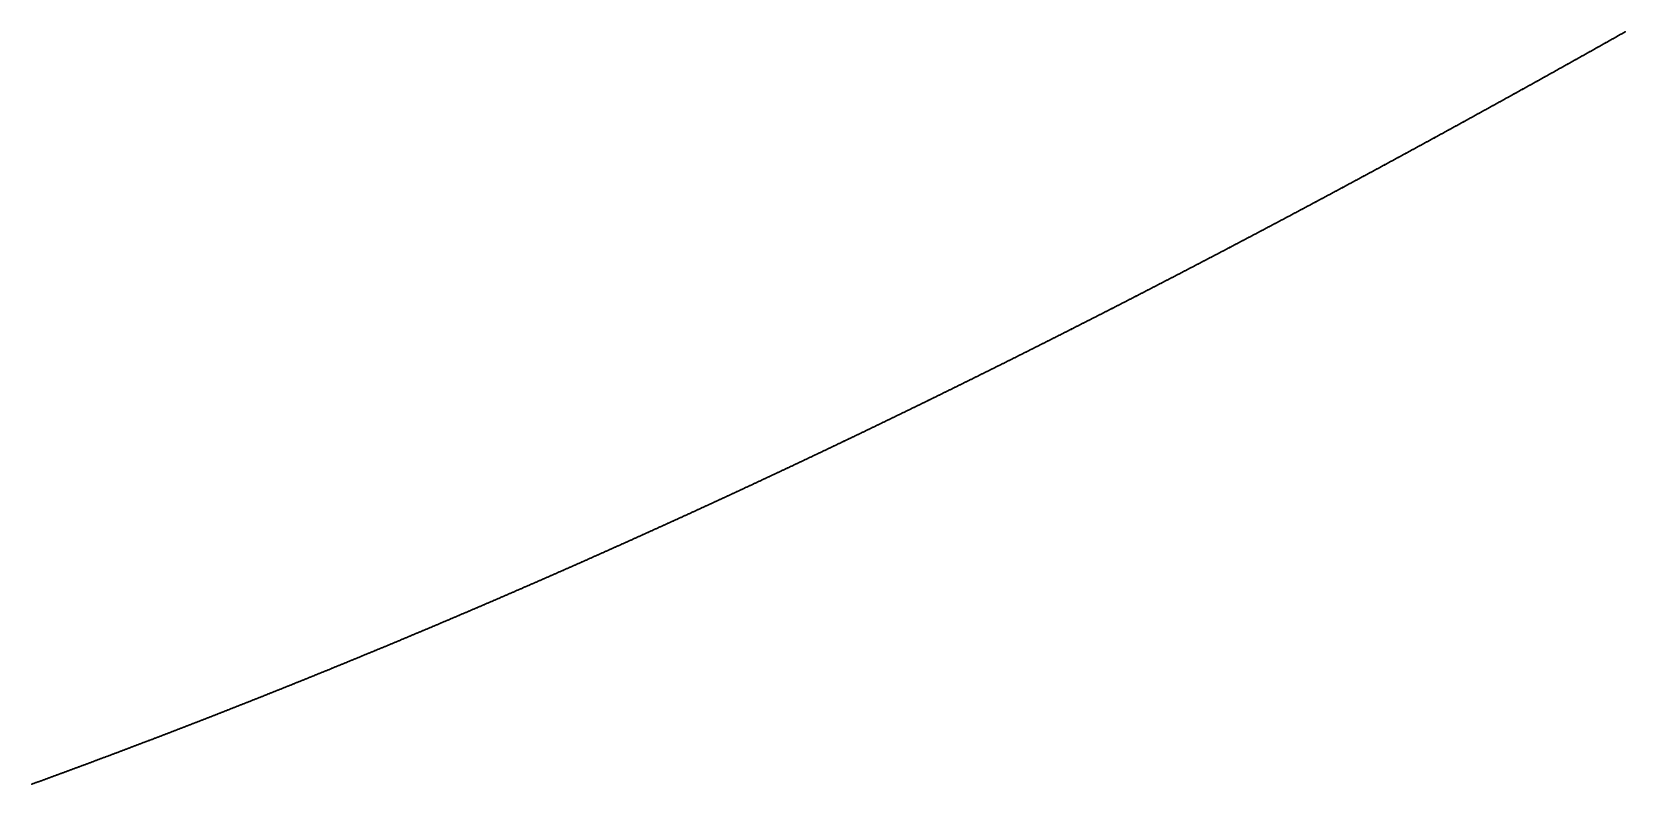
# Model space of a CAD drawing. Header units: metres. Extents: x 0 to 360, y 0 to 49.
# Drawn here: x 45 to 67.49, y 6.82 to 17.44 of the extents above; entities that cross this region are included whole.
import ezdxf

# ---------------------------------------------------------------- set-up
doc = ezdxf.new("R2010")
doc.units = ezdxf.units.M

msp = doc.modelspace()

# ---------------------------------------------------------------- linework, layer by layer
for p in [(67.283, 17.319), (67.291, 17.323), (67.299, 17.327), (67.307, 17.332), (67.314, 17.336), (67.322, 17.34), (67.33, 17.345), (67.338, 17.349), (67.345, 17.353), (67.353, 17.358), (67.361, 17.362), (67.369, 17.367), (67.376, 17.371), (67.384, 17.375), (67.392, 17.38), (67.4, 17.384), (67.407, 17.388), (67.415, 17.393), (67.423, 17.397), (67.431, 17.402), (67.438, 17.406), (67.446, 17.41), (67.454, 17.415), (67.462, 17.419), (67.469, 17.423), (67.477, 17.428), (67.485, 17.432), (67.493, 17.436), (66.887, 17.096), (66.894, 17.1), (66.902, 17.105), (66.91, 17.109), (66.918, 17.113), (66.926, 17.118), (66.933, 17.122), (66.941, 17.126), (66.949, 17.131), (66.957, 17.135), (66.965, 17.14), (66.972, 17.144), (66.98, 17.148), (66.988, 17.153), (66.996, 17.157), (67.003, 17.161), (67.011, 17.166), (67.019, 17.17), (67.027, 17.174), (67.035, 17.179), (67.042, 17.183), (67.05, 17.188), (67.058, 17.192), (67.066, 17.196), (67.074, 17.201), (67.081, 17.205), (67.089, 17.209), (67.097, 17.214), (67.105, 17.218), (67.112, 17.223), (67.12, 17.227), (67.128, 17.231), (67.136, 17.236), (67.143, 17.24), (67.151, 17.244), (67.159, 17.249), (67.167, 17.253), (67.175, 17.257), (67.182, 17.262), (67.19, 17.266), (67.198, 17.271), (67.206, 17.275), (67.213, 17.279), (67.221, 17.284), (67.229, 17.288), (67.237, 17.292), (67.244, 17.297), (67.252, 17.301), (67.26, 17.305), (67.268, 17.31), (67.276, 17.314), (66.481, 16.869), (66.489, 16.874), (66.496, 16.878), (66.504, 16.882), (66.512, 16.887), (66.52, 16.891), (66.528, 16.895), (66.536, 16.9), (66.543, 16.904), (66.551, 16.908), (66.559, 16.913), (66.567, 16.917), (66.575, 16.922), (66.582, 16.926), (66.59, 16.93), (66.598, 16.935), (66.606, 16.939), (66.614, 16.943), (66.621, 16.948), (66.629, 16.952), (66.637, 16.956), (66.645, 16.961), (66.653, 16.965), (66.661, 16.969), (66.668, 16.974), (66.676, 16.978), (66.684, 16.983), (66.692, 16.987), (66.7, 16.991), (66.707, 16.996), (66.715, 17), (66.723, 17.004), (66.731, 17.009), (66.739, 17.013), (66.746, 17.017), (66.754, 17.022), (66.762, 17.026), (66.77, 17.031), (66.778, 17.035), (66.785, 17.039), (66.793, 17.044), (66.801, 17.048), (66.809, 17.052), (66.817, 17.057), (66.824, 17.061), (66.832, 17.065), (66.84, 17.07), (66.848, 17.074), (66.856, 17.079), (66.863, 17.083), (66.871, 17.087), (66.879, 17.092), (66.081, 16.647), (66.089, 16.651), (66.097, 16.656), (66.105, 16.66), (66.113, 16.664), (66.121, 16.669), (66.128, 16.673), (66.136, 16.677), (66.144, 16.682), (66.152, 16.686), (66.16, 16.691), (66.168, 16.695), (66.175, 16.699), (66.183, 16.704), (66.191, 16.708), (66.199, 16.712), (66.207, 16.717), (66.215, 16.721), (66.222, 16.725), (66.23, 16.73), (66.238, 16.734), (66.246, 16.738), (66.254, 16.743), (66.262, 16.747), (66.269, 16.752), (66.277, 16.756), (66.285, 16.76), (66.293, 16.765), (66.301, 16.769), (66.309, 16.773), (66.316, 16.778), (66.324, 16.782), (66.332, 16.786), (66.34, 16.791), (66.348, 16.795), (66.356, 16.799), (66.363, 16.804), (66.371, 16.808), (66.379, 16.813), (66.387, 16.817), (66.395, 16.821), (66.403, 16.826), (66.41, 16.83), (66.418, 16.834), (66.426, 16.839), (66.434, 16.843), (66.442, 16.847), (66.45, 16.852), (66.457, 16.856), (66.465, 16.86), (66.473, 16.865), (65.672, 16.421), (65.68, 16.425), (65.688, 16.429), (65.696, 16.434), (65.704, 16.438), (65.712, 16.442), (65.72, 16.447), (65.728, 16.451), (65.735, 16.455), (65.743, 16.46), (65.751, 16.464), (65.759, 16.469), (65.767, 16.473), (65.775, 16.477), (65.783, 16.482), (65.791, 16.486), (65.798, 16.49), (65.806, 16.495), (65.814, 16.499), (65.822, 16.503), (65.83, 16.508), (65.838, 16.512), (65.846, 16.516), (65.853, 16.521), (65.861, 16.525), (65.869, 16.529), (65.877, 16.534), (65.885, 16.538), (65.893, 16.543), (65.901, 16.547), (65.909, 16.551), (65.916, 16.556), (65.924, 16.56), (65.932, 16.564), (65.94, 16.569), (65.948, 16.573), (65.956, 16.577), (65.964, 16.582), (65.971, 16.586), (65.979, 16.59), (65.987, 16.595), (65.995, 16.599), (66.003, 16.603), (66.011, 16.608), (66.018, 16.612), (66.026, 16.617), (66.034, 16.621), (66.042, 16.625), (66.05, 16.63), (66.058, 16.634), (66.066, 16.638), (66.073, 16.643), (65.262, 16.195), (65.27, 16.199), (65.278, 16.203), (65.286, 16.208), (65.294, 16.212), (65.302, 16.216), (65.31, 16.221), (65.317, 16.225), (65.325, 16.229), (65.333, 16.234), (65.341, 16.238), (65.349, 16.242), (65.357, 16.247), (65.365, 16.251), (65.373, 16.255), (65.381, 16.26), (65.389, 16.264), (65.396, 16.268), (65.404, 16.273), (65.412, 16.277), (65.42, 16.282), (65.428, 16.286), (65.436, 16.29), (65.444, 16.295), (65.452, 16.299), (65.46, 16.303), (65.467, 16.308), (65.475, 16.312), (65.483, 16.316), (65.491, 16.321), (65.499, 16.325), (65.507, 16.329), (65.515, 16.334), (65.523, 16.338), (65.531, 16.342), (65.538, 16.347), (65.546, 16.351), (65.554, 16.355), (65.562, 16.36), (65.57, 16.364), (65.578, 16.368), (65.586, 16.373), (65.594, 16.377), (65.602, 16.382), (65.609, 16.386), (65.617, 16.39), (65.625, 16.395), (65.633, 16.399), (65.641, 16.403), (65.649, 16.408), (65.657, 16.412), (65.665, 16.416), (64.85, 15.969), (64.858, 15.973), (64.866, 15.978), (64.874, 15.982), (64.882, 15.986), (64.89, 15.991), (64.898, 15.995), (64.906, 15.999), (64.914, 16.004), (64.922, 16.008), (64.93, 16.012), (64.937, 16.017), (64.945, 16.021), (64.953, 16.025), (64.961, 16.03), (64.969, 16.034), (64.977, 16.038), (64.985, 16.043), (64.993, 16.047), (65.001, 16.051), (65.009, 16.056), (65.017, 16.06), (65.025, 16.064), (65.033, 16.069), (65.04, 16.073), (65.048, 16.077), (65.056, 16.082), (65.064, 16.086), (65.072, 16.09), (65.08, 16.095), (65.088, 16.099), (65.096, 16.103), (65.104, 16.108), (65.112, 16.112), (65.12, 16.116), (65.128, 16.121), (65.135, 16.125), (65.143, 16.129), (65.151, 16.134), (65.159, 16.138), (65.167, 16.142), (65.175, 16.147), (65.183, 16.151), (65.191, 16.156), (65.199, 16.16), (65.207, 16.164), (65.215, 16.169), (65.223, 16.173), (65.23, 16.177), (65.238, 16.182), (65.246, 16.186), (65.254, 16.19), (64.437, 15.743), (64.445, 15.748), (64.453, 15.752), (64.461, 15.756), (64.469, 15.761), (64.477, 15.765), (64.484, 15.769), (64.492, 15.774), (64.5, 15.778), (64.508, 15.782), (64.516, 15.787), (64.524, 15.791), (64.532, 15.795), (64.54, 15.8), (64.548, 15.804), (64.556, 15.808), (64.564, 15.813), (64.572, 15.817), (64.58, 15.821), (64.588, 15.826), (64.596, 15.83), (64.604, 15.834), (64.612, 15.839), (64.62, 15.843), (64.628, 15.847), (64.636, 15.852), (64.644, 15.856), (64.652, 15.86), (64.66, 15.865), (64.667, 15.869), (64.675, 15.873), (64.683, 15.878), (64.691, 15.882), (64.699, 15.886), (64.707, 15.891), (64.715, 15.895), (64.723, 15.899), (64.731, 15.904), (64.739, 15.908), (64.747, 15.912), (64.755, 15.917), (64.763, 15.921), (64.771, 15.925), (64.779, 15.93), (64.787, 15.934), (64.795, 15.938), (64.803, 15.943), (64.81, 15.947), (64.818, 15.951), (64.826, 15.956), (64.834, 15.96), (64.842, 15.965), (64.022, 15.518), (64.03, 15.523), (64.038, 15.527), (64.046, 15.531), (64.054, 15.536), (64.062, 15.54), (64.07, 15.544), (64.078, 15.549), (64.086, 15.553), (64.094, 15.557), (64.102, 15.562), (64.11, 15.566), (64.118, 15.57), (64.126, 15.575), (64.134, 15.579), (64.142, 15.583), (64.15, 15.588), (64.158, 15.592), (64.165, 15.596), (64.173, 15.6), (64.181, 15.605), (64.189, 15.609), (64.197, 15.613), (64.205, 15.618), (64.213, 15.622), (64.221, 15.626), (64.229, 15.631), (64.237, 15.635), (64.245, 15.639), (64.253, 15.644), (64.261, 15.648), (64.269, 15.652), (64.277, 15.657), (64.285, 15.661), (64.293, 15.665), (64.301, 15.67), (64.309, 15.674), (64.317, 15.678), (64.325, 15.683), (64.333, 15.687), (64.341, 15.691), (64.349, 15.696), (64.357, 15.7), (64.365, 15.704), (64.373, 15.709), (64.381, 15.713), (64.389, 15.717), (64.397, 15.722), (64.405, 15.726), (64.413, 15.73), (64.421, 15.735), (64.429, 15.739), (63.605, 15.294), (63.613, 15.298), (63.621, 15.302), (63.629, 15.306), (63.637, 15.311), (63.645, 15.315), (63.653, 15.319), (63.661, 15.324), (63.669, 15.328), (63.677, 15.332), (63.685, 15.337), (63.693, 15.341), (63.701, 15.345), (63.709, 15.35), (63.717, 15.354), (63.725, 15.358), (63.733, 15.363), (63.741, 15.367), (63.749, 15.371), (63.757, 15.376), (63.765, 15.38), (63.773, 15.384), (63.781, 15.389), (63.789, 15.393), (63.797, 15.397), (63.805, 15.402), (63.814, 15.406), (63.822, 15.41), (63.83, 15.414), (63.838, 15.419), (63.846, 15.423), (63.854, 15.427), (63.862, 15.432), (63.87, 15.436), (63.878, 15.44), (63.886, 15.445), (63.894, 15.449), (63.902, 15.453), (63.91, 15.458), (63.918, 15.462), (63.926, 15.466), (63.934, 15.471), (63.942, 15.475), (63.95, 15.479), (63.958, 15.484), (63.966, 15.488), (63.974, 15.492), (63.982, 15.497), (63.99, 15.501), (63.998, 15.505), (64.006, 15.51), (64.014, 15.514), (63.187, 15.069), (63.195, 15.073), (63.203, 15.078), (63.211, 15.082), (63.219, 15.086), (63.227, 15.091), (63.235, 15.095), (63.243, 15.099), (63.251, 15.104), (63.259, 15.108), (63.267, 15.112), (63.275, 15.117), (63.283, 15.121), (63.291, 15.125), (63.299, 15.13), (63.308, 15.134), (63.316, 15.138), (63.324, 15.142), (63.332, 15.147), (63.34, 15.151), (63.348, 15.155), (63.356, 15.16), (63.364, 15.164), (63.372, 15.168), (63.38, 15.173), (63.388, 15.177), (63.396, 15.181), (63.404, 15.186), (63.412, 15.19), (63.42, 15.194), (63.428, 15.199), (63.436, 15.203), (63.444, 15.207), (63.452, 15.212), (63.46, 15.216), (63.468, 15.22), (63.476, 15.224), (63.484, 15.229), (63.493, 15.233), (63.501, 15.237), (63.509, 15.242), (63.517, 15.246), (63.525, 15.25), (63.533, 15.255), (63.541, 15.259), (63.549, 15.263), (63.557, 15.268), (63.565, 15.272), (63.573, 15.276), (63.581, 15.281), (63.589, 15.285), (63.597, 15.289), (62.767, 14.845), (62.775, 14.85), (62.783, 14.854), (62.791, 14.858), (62.799, 14.862), (62.807, 14.867), (62.815, 14.871), (62.823, 14.875), (62.831, 14.88), (62.84, 14.884), (62.848, 14.888), (62.856, 14.893), (62.864, 14.897), (62.872, 14.901), (62.88, 14.906), (62.888, 14.91), (62.896, 14.914), (62.904, 14.918), (62.912, 14.923), (62.92, 14.927), (62.928, 14.931), (62.937, 14.936), (62.945, 14.94), (62.953, 14.944), (62.961, 14.949), (62.969, 14.953), (62.977, 14.957), (62.985, 14.961), (62.993, 14.966), (63.001, 14.97), (63.009, 14.974), (63.017, 14.979), (63.025, 14.983), (63.033, 14.987), (63.042, 14.992), (63.05, 14.996), (63.058, 15), (63.066, 15.005), (63.074, 15.009), (63.082, 15.013), (63.09, 15.017), (63.098, 15.022), (63.106, 15.026), (63.114, 15.03), (63.122, 15.035), (63.13, 15.039), (63.138, 15.043), (63.146, 15.048), (63.154, 15.052), (63.162, 15.056), (63.171, 15.061), (63.179, 15.065), (62.345, 14.622), (62.353, 14.626), (62.361, 14.63), (62.37, 14.635), (62.378, 14.639), (62.386, 14.643), (62.394, 14.648), (62.402, 14.652), (62.41, 14.656), (62.418, 14.66), (62.426, 14.665), (62.434, 14.669), (62.443, 14.673), (62.451, 14.678), (62.459, 14.682), (62.467, 14.686), (62.475, 14.691), (62.483, 14.695), (62.491, 14.699), (62.499, 14.703), (62.507, 14.708), (62.516, 14.712), (62.524, 14.716), (62.532, 14.721), (62.54, 14.725), (62.548, 14.729), (62.556, 14.733), (62.564, 14.738), (62.572, 14.742), (62.58, 14.746), (62.589, 14.751), (62.597, 14.755), (62.605, 14.759), (62.613, 14.764), (62.621, 14.768), (62.629, 14.772), (62.637, 14.776), (62.645, 14.781), (62.653, 14.785), (62.662, 14.789), (62.67, 14.794), (62.678, 14.798), (62.686, 14.802), (62.694, 14.807), (62.702, 14.811), (62.71, 14.815), (62.718, 14.819), (62.726, 14.824), (62.734, 14.828), (62.742, 14.832), (62.751, 14.837), (62.759, 14.841), (61.914, 14.395), (61.922, 14.399), (61.93, 14.403), (61.938, 14.407), (61.946, 14.412), (61.954, 14.416), (61.963, 14.42), (61.971, 14.425), (61.979, 14.429), (61.987, 14.433), (61.995, 14.437), (62.003, 14.442), (62.012, 14.446), (62.02, 14.45), (62.028, 14.455), (62.036, 14.459), (62.044, 14.463), (62.052, 14.467), (62.06, 14.472), (62.069, 14.476), (62.077, 14.48), (62.085, 14.485), (62.093, 14.489), (62.101, 14.493), (62.109, 14.497), (62.117, 14.502), (62.126, 14.506), (62.134, 14.51), (62.142, 14.515), (62.15, 14.519), (62.158, 14.523), (62.166, 14.527), (62.174, 14.532), (62.183, 14.536), (62.191, 14.54), (62.199, 14.545), (62.207, 14.549), (62.215, 14.553), (62.223, 14.557), (62.231, 14.562), (62.239, 14.566), (62.248, 14.57), (62.256, 14.575), (62.264, 14.579), (62.272, 14.583), (62.28, 14.587), (62.288, 14.592), (62.296, 14.596), (62.305, 14.6), (62.313, 14.605), (62.321, 14.609), (62.329, 14.613), (62.337, 14.618), (61.489, 14.172), (61.497, 14.176), (61.505, 14.181), (61.513, 14.185), (61.521, 14.189), (61.53, 14.193), (61.538, 14.198), (61.546, 14.202), (61.554, 14.206), (61.562, 14.211), (61.571, 14.215), (61.579, 14.219), (61.587, 14.223), (61.595, 14.228), (61.603, 14.232), (61.611, 14.236), (61.62, 14.24), (61.628, 14.245), (61.636, 14.249), (61.644, 14.253), (61.652, 14.258), (61.661, 14.262), (61.669, 14.266), (61.677, 14.27), (61.685, 14.275), (61.693, 14.279), (61.701, 14.283), (61.71, 14.288), (61.718, 14.292), (61.726, 14.296), (61.734, 14.3), (61.742, 14.305), (61.75, 14.309), (61.759, 14.313), (61.767, 14.317), (61.775, 14.322), (61.783, 14.326), (61.791, 14.33), (61.799, 14.335), (61.808, 14.339), (61.816, 14.343), (61.824, 14.347), (61.832, 14.352), (61.84, 14.356), (61.848, 14.36), (61.857, 14.365), (61.865, 14.369), (61.873, 14.373), (61.881, 14.377), (61.889, 14.382), (61.897, 14.386), (61.906, 14.39), (61.054, 13.946), (61.062, 13.95), (61.07, 13.954), (61.078, 13.959), (61.087, 13.963), (61.095, 13.967), (61.103, 13.971), (61.111, 13.976), (61.119, 13.98), (61.128, 13.984), (61.136, 13.989), (61.144, 13.993), (61.152, 13.997), (61.161, 14.001), (61.169, 14.006), (61.177, 14.01), (61.185, 14.014), (61.193, 14.018), (61.202, 14.023), (61.21, 14.027), (61.218, 14.031), (61.226, 14.035), (61.234, 14.04), (61.243, 14.044), (61.251, 14.048), (61.259, 14.053), (61.267, 14.057), (61.275, 14.061), (61.284, 14.065), (61.292, 14.07), (61.3, 14.074), (61.308, 14.078), (61.317, 14.082), (61.325, 14.087), (61.333, 14.091), (61.341, 14.095), (61.349, 14.099), (61.358, 14.104), (61.366, 14.108), (61.374, 14.112), (61.382, 14.117), (61.39, 14.121), (61.399, 14.125), (61.407, 14.129), (61.415, 14.134), (61.423, 14.138), (61.431, 14.142), (61.439, 14.146), (61.448, 14.151), (61.456, 14.155), (61.464, 14.159), (61.472, 14.164), (61.48, 14.168), (60.617, 13.72), (60.625, 13.725), (60.633, 13.729), (60.642, 13.733), (60.65, 13.737), (60.658, 13.742), (60.666, 13.746), (60.675, 13.75), (60.683, 13.754), (60.691, 13.759), (60.699, 13.763), (60.708, 13.767), (60.716, 13.771), (60.724, 13.776), (60.732, 13.78), (60.741, 13.784), (60.749, 13.788), (60.757, 13.793), (60.765, 13.797), (60.774, 13.801), (60.782, 13.805), (60.79, 13.81), (60.798, 13.814), (60.807, 13.818), (60.815, 13.822), (60.823, 13.827), (60.831, 13.831), (60.84, 13.835), (60.848, 13.839), (60.856, 13.844), (60.864, 13.848), (60.873, 13.852), (60.881, 13.856), (60.889, 13.861), (60.897, 13.865), (60.906, 13.869), (60.914, 13.873), (60.922, 13.878), (60.93, 13.882), (60.938, 13.886), (60.947, 13.891), (60.955, 13.895), (60.963, 13.899), (60.971, 13.903), (60.98, 13.908), (60.988, 13.912), (60.996, 13.916), (61.004, 13.92), (61.013, 13.925), (61.021, 13.929), (61.029, 13.933), (61.037, 13.937), (61.045, 13.942), (60.178, 13.495), (60.187, 13.5), (60.195, 13.504), (60.203, 13.508), (60.211, 13.512), (60.22, 13.517), (60.228, 13.521), (60.236, 13.525), (60.245, 13.529), (60.253, 13.534), (60.261, 13.538), (60.269, 13.542), (60.278, 13.546), (60.286, 13.551), (60.294, 13.555), (60.303, 13.559), (60.311, 13.563), (60.319, 13.567), (60.327, 13.572), (60.336, 13.576), (60.344, 13.58), (60.352, 13.584), (60.361, 13.589), (60.369, 13.593), (60.377, 13.597), (60.385, 13.601), (60.394, 13.606), (60.402, 13.61), (60.41, 13.614), (60.418, 13.618), (60.427, 13.623), (60.435, 13.627), (60.443, 13.631), (60.452, 13.635), (60.46, 13.64), (60.468, 13.644), (60.476, 13.648), (60.485, 13.652), (60.493, 13.657), (60.501, 13.661), (60.509, 13.665), (60.518, 13.669), (60.526, 13.674), (60.534, 13.678), (60.543, 13.682), (60.551, 13.686), (60.559, 13.691), (60.567, 13.695), (60.576, 13.699), (60.584, 13.703), (60.592, 13.708), (60.6, 13.712), (60.609, 13.716), (59.738, 13.271), (59.746, 13.275), (59.754, 13.28), (59.763, 13.284), (59.771, 13.288), (59.779, 13.292), (59.788, 13.296), (59.796, 13.301), (59.804, 13.305), (59.813, 13.309), (59.821, 13.313), (59.829, 13.318), (59.838, 13.322), (59.846, 13.326), (59.854, 13.33), (59.863, 13.335), (59.871, 13.339), (59.879, 13.343), (59.888, 13.347), (59.896, 13.351), (59.904, 13.356), (59.912, 13.36), (59.921, 13.364), (59.929, 13.368), (59.937, 13.373), (59.946, 13.377), (59.954, 13.381), (59.962, 13.385), (59.971, 13.39), (59.979, 13.394), (59.987, 13.398), (59.996, 13.402), (60.004, 13.406), (60.012, 13.411), (60.021, 13.415), (60.029, 13.419), (60.037, 13.423), (60.045, 13.428), (60.054, 13.432), (60.062, 13.436), (60.07, 13.44), (60.079, 13.445), (60.087, 13.449), (60.095, 13.453), (60.104, 13.457), (60.112, 13.461), (60.12, 13.466), (60.128, 13.47), (60.137, 13.474), (60.145, 13.478), (60.153, 13.483), (60.162, 13.487), (60.17, 13.491), (59.295, 13.048), (59.304, 13.052), (59.312, 13.056), (59.32, 13.06), (59.329, 13.064), (59.337, 13.069), (59.346, 13.073), (59.354, 13.077), (59.362, 13.081), (59.371, 13.085), (59.379, 13.09), (59.387, 13.094), (59.396, 13.098), (59.404, 13.102), (59.412, 13.106), (59.421, 13.111), (59.429, 13.115), (59.437, 13.119), (59.446, 13.123), (59.454, 13.128), (59.463, 13.132), (59.471, 13.136), (59.479, 13.14), (59.488, 13.144), (59.496, 13.149), (59.504, 13.153), (59.513, 13.157), (59.521, 13.161), (59.529, 13.166), (59.538, 13.17), (59.546, 13.174), (59.554, 13.178), (59.563, 13.182), (59.571, 13.187), (59.579, 13.191), (59.588, 13.195), (59.596, 13.199), (59.604, 13.204), (59.613, 13.208), (59.621, 13.212), (59.629, 13.216), (59.638, 13.22), (59.646, 13.225), (59.654, 13.229), (59.663, 13.233), (59.671, 13.237), (59.679, 13.242), (59.688, 13.246), (59.696, 13.25), (59.704, 13.254), (59.713, 13.258), (59.721, 13.263), (59.729, 13.267), (58.843, 12.82), (58.851, 12.825), (58.859, 12.829), (58.868, 12.833), (58.876, 12.837), (58.885, 12.841), (58.893, 12.846), (58.901, 12.85), (58.91, 12.854), (58.918, 12.858), (58.927, 12.862), (58.935, 12.867), (58.943, 12.871), (58.952, 12.875), (58.96, 12.879), (58.969, 12.883), (58.977, 12.888), (58.985, 12.892), (58.994, 12.896), (59.002, 12.9), (59.011, 12.904), (59.019, 12.909), (59.027, 12.913), (59.036, 12.917), (59.044, 12.921), (59.052, 12.925), (59.061, 12.93), (59.069, 12.934), (59.078, 12.938), (59.086, 12.942), (59.094, 12.946), (59.103, 12.951), (59.111, 12.955), (59.12, 12.959), (59.128, 12.963), (59.136, 12.968), (59.145, 12.972), (59.153, 12.976), (59.161, 12.98), (59.17, 12.984), (59.178, 12.989), (59.187, 12.993), (59.195, 12.997), (59.203, 13.001), (59.212, 13.005), (59.22, 13.01), (59.228, 13.014), (59.237, 13.018), (59.245, 13.022), (59.254, 13.026), (59.262, 13.031), (59.27, 13.035), (59.279, 13.039), (59.287, 13.043), (58.396, 12.598), (58.405, 12.603), (58.413, 12.607), (58.422, 12.611), (58.43, 12.615), (58.439, 12.619), (58.447, 12.623), (58.455, 12.628), (58.464, 12.632), (58.472, 12.636), (58.481, 12.64), (58.489, 12.644), (58.498, 12.649), (58.506, 12.653), (58.514, 12.657), (58.523, 12.661), (58.531, 12.665), (58.54, 12.669), (58.548, 12.674), (58.557, 12.678), (58.565, 12.682), (58.573, 12.686), (58.582, 12.69), (58.59, 12.695), (58.599, 12.699), (58.607, 12.703), (58.616, 12.707), (58.624, 12.711), (58.632, 12.716), (58.641, 12.72), (58.649, 12.724), (58.658, 12.728), (58.666, 12.732), (58.674, 12.737), (58.683, 12.741), (58.691, 12.745), (58.7, 12.749), (58.708, 12.753), (58.717, 12.757), (58.725, 12.762), (58.733, 12.766), (58.742, 12.77), (58.75, 12.774), (58.759, 12.778), (58.767, 12.783), (58.775, 12.787), (58.784, 12.791), (58.792, 12.795), (58.801, 12.799), (58.809, 12.804), (58.817, 12.808), (58.826, 12.812), (58.834, 12.816), (57.94, 12.373), (57.948, 12.377), (57.957, 12.381), (57.965, 12.385), (57.974, 12.39), (57.982, 12.394), (57.991, 12.398), (57.999, 12.402), (58.008, 12.406), (58.016, 12.41), (58.024, 12.415), (58.033, 12.419), (58.041, 12.423), (58.05, 12.427), (58.058, 12.431), (58.067, 12.435), (58.075, 12.44), (58.084, 12.444), (58.092, 12.448), (58.101, 12.452), (58.109, 12.456), (58.118, 12.46), (58.126, 12.465), (58.134, 12.469), (58.143, 12.473), (58.151, 12.477), (58.16, 12.481), (58.168, 12.485), (58.177, 12.49), (58.185, 12.494), (58.194, 12.498), (58.202, 12.502), (58.211, 12.506), (58.219, 12.511), (58.227, 12.515), (58.236, 12.519), (58.244, 12.523), (58.253, 12.527), (58.261, 12.531), (58.27, 12.536), (58.278, 12.54), (58.287, 12.544), (58.295, 12.548), (58.304, 12.552), (58.312, 12.557), (58.32, 12.561), (58.329, 12.565), (58.337, 12.569), (58.346, 12.573), (58.354, 12.577), (58.363, 12.582), (58.371, 12.586), (58.38, 12.59), (58.388, 12.594), (57.481, 12.148), (57.49, 12.152), (57.498, 12.157), (57.507, 12.161), (57.515, 12.165), (57.524, 12.169), (57.532, 12.173), (57.541, 12.177), (57.549, 12.181), (57.558, 12.186), (57.566, 12.19), (57.575, 12.194), (57.583, 12.198), (57.592, 12.202), (57.6, 12.206), (57.609, 12.211), (57.617, 12.215), (57.626, 12.219), (57.634, 12.223), (57.643, 12.227), (57.651, 12.231), (57.66, 12.235), (57.668, 12.24), (57.677, 12.244), (57.685, 12.248), (57.694, 12.252), (57.702, 12.256), (57.711, 12.26), (57.719, 12.265), (57.728, 12.269), (57.736, 12.273), (57.745, 12.277), (57.753, 12.281), (57.762, 12.285), (57.77, 12.29), (57.779, 12.294), (57.787, 12.298), (57.796, 12.302), (57.804, 12.306), (57.813, 12.31), (57.821, 12.315), (57.829, 12.319), (57.838, 12.323), (57.846, 12.327), (57.855, 12.331), (57.863, 12.335), (57.872, 12.34), (57.88, 12.344), (57.889, 12.348), (57.897, 12.352), (57.906, 12.356), (57.914, 12.36), (57.923, 12.365), (57.931, 12.369), (57.012, 11.92), (57.02, 11.925), (57.029, 11.929), (57.037, 11.933), (57.046, 11.937), (57.054, 11.941), (57.063, 11.945), (57.072, 11.949), (57.08, 11.953), (57.089, 11.958), (57.097, 11.962), (57.106, 11.966), (57.114, 11.97), (57.123, 11.974), (57.131, 11.978), (57.14, 11.982), (57.148, 11.987), (57.157, 11.991), (57.166, 11.995), (57.174, 11.999), (57.183, 12.003), (57.191, 12.007), (57.2, 12.011), (57.208, 12.016), (57.217, 12.02), (57.225, 12.024), (57.234, 12.028), (57.242, 12.032), (57.251, 12.036), (57.259, 12.04), (57.268, 12.045), (57.276, 12.049), (57.285, 12.053), (57.294, 12.057), (57.302, 12.061), (57.311, 12.065), (57.319, 12.069), (57.328, 12.074), (57.336, 12.078), (57.345, 12.082), (57.353, 12.086), (57.362, 12.09), (57.37, 12.094), (57.379, 12.098), (57.387, 12.103), (57.396, 12.107), (57.404, 12.111), (57.413, 12.115), (57.421, 12.119), (57.43, 12.123), (57.438, 12.127), (57.447, 12.132), (57.455, 12.136), (57.464, 12.14), (57.473, 12.144), (56.549, 11.698), (56.557, 11.702), (56.566, 11.706), (56.575, 11.71), (56.583, 11.714), (56.592, 11.718), (56.6, 11.722), (56.609, 11.726), (56.617, 11.731), (56.626, 11.735), (56.635, 11.739), (56.643, 11.743), (56.652, 11.747), (56.66, 11.751), (56.669, 11.755), (56.678, 11.759), (56.686, 11.764), (56.695, 11.768), (56.703, 11.772), (56.712, 11.776), (56.72, 11.78), (56.729, 11.784), (56.738, 11.788), (56.746, 11.792), (56.755, 11.797), (56.763, 11.801), (56.772, 11.805), (56.78, 11.809), (56.789, 11.813), (56.798, 11.817), (56.806, 11.821), (56.815, 11.825), (56.823, 11.83), (56.832, 11.834), (56.84, 11.838), (56.849, 11.842), (56.858, 11.846), (56.866, 11.85), (56.875, 11.854), (56.883, 11.858), (56.892, 11.863), (56.9, 11.867), (56.909, 11.871), (56.918, 11.875), (56.926, 11.879), (56.935, 11.883), (56.943, 11.887), (56.952, 11.891), (56.96, 11.896), (56.969, 11.9), (56.977, 11.904), (56.986, 11.908), (56.995, 11.912), (57.003, 11.916), (56.075, 11.472), (56.084, 11.476), (56.092, 11.48), (56.101, 11.484), (56.11, 11.488), (56.118, 11.492), (56.127, 11.496), (56.136, 11.5), (56.144, 11.505), (56.153, 11.509), (56.161, 11.513), (56.17, 11.517), (56.179, 11.521), (56.187, 11.525), (56.196, 11.529), (56.205, 11.533), (56.213, 11.537), (56.222, 11.541), (56.23, 11.546), (56.239, 11.55), (56.248, 11.554), (56.256, 11.558), (56.265, 11.562), (56.273, 11.566), (56.282, 11.57), (56.291, 11.574), (56.299, 11.578), (56.308, 11.582), (56.317, 11.587), (56.325, 11.591), (56.334, 11.595), (56.342, 11.599), (56.351, 11.603), (56.36, 11.607), (56.368, 11.611), (56.377, 11.615), (56.385, 11.619), (56.394, 11.624), (56.403, 11.628), (56.411, 11.632), (56.42, 11.636), (56.428, 11.64), (56.437, 11.644), (56.446, 11.648), (56.454, 11.652), (56.463, 11.656), (56.471, 11.661), (56.48, 11.665), (56.489, 11.669), (56.497, 11.673), (56.506, 11.677), (56.514, 11.681), (56.523, 11.685), (56.532, 11.689), (56.54, 11.694), (55.599, 11.247), (55.608, 11.251), (55.617, 11.255), (55.625, 11.259), (55.634, 11.263), (55.643, 11.267), (55.651, 11.271), (55.66, 11.275), (55.669, 11.28), (55.677, 11.284), (55.686, 11.288), (55.695, 11.292), (55.703, 11.296), (55.712, 11.3), (55.721, 11.304), (55.729, 11.308), (55.738, 11.312), (55.747, 11.316), (55.755, 11.32), (55.764, 11.324), (55.773, 11.329), (55.781, 11.333), (55.79, 11.337), (55.799, 11.341), (55.807, 11.345), (55.816, 11.349), (55.824, 11.353), (55.833, 11.357), (55.842, 11.361), (55.85, 11.365), (55.859, 11.369), (55.868, 11.373), (55.876, 11.378), (55.885, 11.382), (55.894, 11.386), (55.902, 11.39), (55.911, 11.394), (55.92, 11.398), (55.928, 11.402), (55.937, 11.406), (55.946, 11.41), (55.954, 11.414), (55.963, 11.418), (55.971, 11.423), (55.98, 11.427), (55.989, 11.431), (55.997, 11.435), (56.006, 11.439), (56.015, 11.443), (56.023, 11.447), (56.032, 11.451), (56.041, 11.455), (56.049, 11.459), (56.058, 11.464), (56.066, 11.468), (55.121, 11.023), (55.13, 11.027), (55.139, 11.031), (55.147, 11.035), (55.156, 11.039), (55.165, 11.043), (55.173, 11.047), (55.182, 11.052), (55.191, 11.056), (55.2, 11.06), (55.208, 11.064), (55.217, 11.068), (55.226, 11.072), (55.234, 11.076), (55.243, 11.08), (55.252, 11.084), (55.26, 11.088), (55.269, 11.092), (55.278, 11.096), (55.287, 11.1), (55.295, 11.104), (55.304, 11.108), (55.313, 11.112), (55.321, 11.117), (55.33, 11.121), (55.339, 11.125), (55.347, 11.129), (55.356, 11.133), (55.365, 11.137), (55.374, 11.141), (55.382, 11.145), (55.391, 11.149), (55.4, 11.153), (55.408, 11.157), (55.417, 11.161), (55.426, 11.165), (55.434, 11.169), (55.443, 11.174), (55.452, 11.178), (55.46, 11.182), (55.469, 11.186), (55.478, 11.19), (55.486, 11.194), (55.495, 11.198), (55.504, 11.202), (55.513, 11.206), (55.521, 11.21), (55.53, 11.214), (55.539, 11.218), (55.547, 11.222), (55.556, 11.226), (55.565, 11.231), (55.573, 11.235), (55.582, 11.239), (55.591, 11.243), (54.632, 10.796), (54.641, 10.8), (54.65, 10.805), (54.658, 10.809), (54.667, 10.813), (54.676, 10.817), (54.685, 10.821), (54.693, 10.825), (54.702, 10.829), (54.711, 10.833), (54.72, 10.837), (54.728, 10.841), (54.737, 10.845), (54.746, 10.849), (54.755, 10.853), (54.763, 10.857), (54.772, 10.861), (54.781, 10.865), (54.79, 10.869), (54.798, 10.873), (54.807, 10.877), (54.816, 10.881), (54.824, 10.885), (54.833, 10.889), (54.842, 10.893), (54.851, 10.897), (54.859, 10.902), (54.868, 10.906), (54.877, 10.91), (54.886, 10.914), (54.894, 10.918), (54.903, 10.922), (54.912, 10.926), (54.921, 10.93), (54.929, 10.934), (54.938, 10.938), (54.947, 10.942), (54.955, 10.946), (54.964, 10.95), (54.973, 10.954), (54.982, 10.958), (54.99, 10.962), (54.999, 10.966), (55.008, 10.97), (55.017, 10.974), (55.025, 10.978), (55.034, 10.983), (55.043, 10.987), (55.051, 10.991), (55.06, 10.995), (55.069, 10.999), (55.078, 11.003), (55.086, 11.007), (55.095, 11.011), (55.104, 11.015), (55.112, 11.019), (54.141, 10.571), (54.149, 10.575), (54.158, 10.579), (54.167, 10.583), (54.176, 10.587), (54.185, 10.591), (54.193, 10.595), (54.202, 10.599), (54.211, 10.603), (54.22, 10.607), (54.229, 10.611), (54.237, 10.615), (54.246, 10.619), (54.255, 10.623), (54.264, 10.627), (54.272, 10.631), (54.281, 10.635), (54.29, 10.639), (54.299, 10.643), (54.308, 10.647), (54.316, 10.651), (54.325, 10.655), (54.334, 10.659), (54.343, 10.663), (54.352, 10.667), (54.36, 10.671), (54.369, 10.675), (54.378, 10.68), (54.387, 10.684), (54.395, 10.688), (54.404, 10.692), (54.413, 10.696), (54.422, 10.7), (54.431, 10.704), (54.439, 10.708), (54.448, 10.712), (54.457, 10.716), (54.466, 10.72), (54.474, 10.724), (54.483, 10.728), (54.492, 10.732), (54.501, 10.736), (54.509, 10.74), (54.518, 10.744), (54.527, 10.748), (54.536, 10.752), (54.544, 10.756), (54.553, 10.76), (54.562, 10.764), (54.571, 10.768), (54.58, 10.772), (54.588, 10.776), (54.597, 10.78), (54.606, 10.784), (54.615, 10.788), (54.623, 10.792), (53.647, 10.347), (53.656, 10.351), (53.664, 10.355), (53.673, 10.359), (53.682, 10.363), (53.691, 10.367), (53.7, 10.371), (53.709, 10.375), (53.717, 10.379), (53.726, 10.383), (53.735, 10.387), (53.744, 10.391), (53.753, 10.395), (53.762, 10.399), (53.77, 10.403), (53.779, 10.407), (53.788, 10.411), (53.797, 10.415), (53.806, 10.419), (53.815, 10.423), (53.823, 10.427), (53.832, 10.431), (53.841, 10.435), (53.85, 10.439), (53.859, 10.443), (53.868, 10.447), (53.876, 10.451), (53.885, 10.455), (53.894, 10.459), (53.903, 10.463), (53.912, 10.467), (53.92, 10.471), (53.929, 10.475), (53.938, 10.479), (53.947, 10.483), (53.956, 10.487), (53.965, 10.491), (53.973, 10.495), (53.982, 10.499), (53.991, 10.503), (54, 10.507), (54.009, 10.511), (54.017, 10.515), (54.026, 10.519), (54.035, 10.523), (54.044, 10.527), (54.053, 10.531), (54.061, 10.535), (54.07, 10.539), (54.079, 10.543), (54.088, 10.547), (54.097, 10.551), (54.105, 10.555), (54.114, 10.559), (54.123, 10.563), (54.132, 10.567), (53.151, 10.124), (53.159, 10.128), (53.168, 10.132), (53.177, 10.136), (53.186, 10.14), (53.195, 10.144), (53.204, 10.148), (53.213, 10.152), (53.222, 10.156), (53.23, 10.16), (53.239, 10.164), (53.248, 10.167), (53.257, 10.171), (53.266, 10.175), (53.275, 10.179), (53.284, 10.183), (53.293, 10.187), (53.301, 10.191), (53.31, 10.195), (53.319, 10.199), (53.328, 10.203), (53.337, 10.207), (53.346, 10.211), (53.355, 10.215), (53.363, 10.219), (53.372, 10.223), (53.381, 10.227), (53.39, 10.231), (53.399, 10.235), (53.408, 10.239), (53.417, 10.243), (53.426, 10.247), (53.434, 10.251), (53.443, 10.255), (53.452, 10.259), (53.461, 10.263), (53.47, 10.267), (53.479, 10.271), (53.488, 10.275), (53.496, 10.279), (53.505, 10.283), (53.514, 10.287), (53.523, 10.291), (53.532, 10.295), (53.541, 10.299), (53.549, 10.303), (53.558, 10.307), (53.567, 10.311), (53.576, 10.315), (53.585, 10.319), (53.594, 10.323), (53.603, 10.327), (53.611, 10.331), (53.62, 10.335), (53.629, 10.339), (53.638, 10.343), (52.643, 9.898), (52.652, 9.902), (52.661, 9.906), (52.67, 9.91), (52.679, 9.914), (52.688, 9.918), (52.696, 9.922), (52.705, 9.926), (52.714, 9.93), (52.723, 9.934), (52.732, 9.938), (52.741, 9.942), (52.75, 9.946), (52.759, 9.95), (52.768, 9.954), (52.777, 9.957), (52.786, 9.961), (52.795, 9.965), (52.803, 9.969), (52.812, 9.973), (52.821, 9.977), (52.83, 9.981), (52.839, 9.985), (52.848, 9.989), (52.857, 9.993), (52.866, 9.997), (52.875, 10.001), (52.884, 10.005), (52.893, 10.009), (52.901, 10.013), (52.91, 10.017), (52.919, 10.021), (52.928, 10.025), (52.937, 10.029), (52.946, 10.033), (52.955, 10.037), (52.964, 10.041), (52.973, 10.044), (52.982, 10.048), (52.99, 10.052), (52.999, 10.056), (53.008, 10.06), (53.017, 10.064), (53.026, 10.068), (53.035, 10.072), (53.044, 10.076), (53.053, 10.08), (53.062, 10.084), (53.071, 10.088), (53.079, 10.092), (53.088, 10.096), (53.097, 10.1), (53.106, 10.104), (53.115, 10.108), (53.124, 10.112), (53.133, 10.116), (53.142, 10.12), (52.133, 9.674), (52.142, 9.678), (52.151, 9.682), (52.16, 9.686), (52.169, 9.69), (52.178, 9.694), (52.187, 9.698), (52.196, 9.702), (52.205, 9.705), (52.213, 9.709), (52.222, 9.713), (52.231, 9.717), (52.24, 9.721), (52.249, 9.725), (52.258, 9.729), (52.267, 9.733), (52.276, 9.737), (52.285, 9.741), (52.294, 9.745), (52.303, 9.749), (52.312, 9.753), (52.321, 9.757), (52.33, 9.76), (52.339, 9.764), (52.348, 9.768), (52.357, 9.772), (52.366, 9.776), (52.375, 9.78), (52.384, 9.784), (52.393, 9.788), (52.402, 9.792), (52.411, 9.796), (52.419, 9.8), (52.428, 9.804), (52.437, 9.808), (52.446, 9.812), (52.455, 9.816), (52.464, 9.819), (52.473, 9.823), (52.482, 9.827), (52.491, 9.831), (52.5, 9.835), (52.509, 9.839), (52.518, 9.843), (52.527, 9.847), (52.536, 9.851), (52.545, 9.855), (52.554, 9.859), (52.563, 9.863), (52.571, 9.867), (52.58, 9.871), (52.589, 9.875), (52.598, 9.879), (52.607, 9.882), (52.616, 9.886), (52.625, 9.89), (52.634, 9.894), (51.611, 9.448), (51.62, 9.451), (51.629, 9.455), (51.638, 9.459), (51.647, 9.463), (51.656, 9.467), (51.665, 9.471), (51.674, 9.475), (51.683, 9.479), (51.692, 9.483), (51.701, 9.487), (51.71, 9.49), (51.719, 9.494), (51.728, 9.498), (51.737, 9.502), (51.746, 9.506), (51.755, 9.51), (51.764, 9.514), (51.773, 9.518), (51.782, 9.522), (51.791, 9.526), (51.8, 9.529), (51.809, 9.533), (51.818, 9.537), (51.827, 9.541), (51.836, 9.545), (51.845, 9.549), (51.854, 9.553), (51.863, 9.557), (51.872, 9.561), (51.881, 9.565), (51.89, 9.568), (51.899, 9.572), (51.908, 9.576), (51.917, 9.58), (51.926, 9.584), (51.935, 9.588), (51.944, 9.592), (51.953, 9.596), (51.962, 9.6), (51.971, 9.604), (51.98, 9.608), (51.989, 9.611), (51.998, 9.615), (52.007, 9.619), (52.016, 9.623), (52.025, 9.627), (52.034, 9.631), (52.043, 9.635), (52.052, 9.639), (52.061, 9.643), (52.07, 9.647), (52.079, 9.651), (52.088, 9.655), (52.097, 9.658), (52.106, 9.662), (52.115, 9.666), (52.124, 9.67), (51.087, 9.223), (51.096, 9.227), (51.105, 9.23), (51.114, 9.234), (51.123, 9.238), (51.132, 9.242), (51.141, 9.246), (51.15, 9.25), (51.159, 9.254), (51.168, 9.257), (51.177, 9.261), (51.186, 9.265), (51.195, 9.269), (51.204, 9.273), (51.213, 9.277), (51.223, 9.281), (51.232, 9.285), (51.241, 9.288), (51.25, 9.292), (51.259, 9.296), (51.268, 9.3), (51.277, 9.304), (51.286, 9.308), (51.295, 9.312), (51.304, 9.316), (51.313, 9.319), (51.322, 9.323), (51.331, 9.327), (51.34, 9.331), (51.349, 9.335), (51.358, 9.339), (51.367, 9.343), (51.376, 9.347), (51.385, 9.35), (51.394, 9.354), (51.403, 9.358), (51.412, 9.362), (51.422, 9.366), (51.431, 9.37), (51.44, 9.374), (51.449, 9.378), (51.458, 9.381), (51.467, 9.385), (51.476, 9.389), (51.485, 9.393), (51.494, 9.397), (51.503, 9.401), (51.512, 9.405), (51.521, 9.409), (51.53, 9.413), (51.539, 9.416), (51.548, 9.42), (51.557, 9.424), (51.566, 9.428), (51.575, 9.432), (51.584, 9.436), (51.593, 9.44), (51.602, 9.444), (50.56, 8.999), (50.569, 9.003), (50.578, 9.007), (50.587, 9.011), (50.596, 9.015), (50.605, 9.018), (50.614, 9.022), (50.623, 9.026), (50.632, 9.03), (50.642, 9.034), (50.651, 9.038), (50.66, 9.042), (50.669, 9.045), (50.678, 9.049), (50.687, 9.053), (50.696, 9.057), (50.705, 9.061), (50.714, 9.065), (50.723, 9.068), (50.733, 9.072), (50.742, 9.076), (50.751, 9.08), (50.76, 9.084), (50.769, 9.088), (50.778, 9.092), (50.787, 9.095), (50.796, 9.099), (50.805, 9.103), (50.814, 9.107), (50.823, 9.111), (50.833, 9.115), (50.842, 9.118), (50.851, 9.122), (50.86, 9.126), (50.869, 9.13), (50.878, 9.134), (50.887, 9.138), (50.896, 9.142), (50.905, 9.145), (50.914, 9.149), (50.923, 9.153), (50.932, 9.157), (50.942, 9.161), (50.951, 9.165), (50.96, 9.169), (50.969, 9.172), (50.978, 9.176), (50.987, 9.18), (50.996, 9.184), (51.005, 9.188), (51.014, 9.192), (51.023, 9.196), (51.032, 9.199), (51.041, 9.203), (51.05, 9.207), (51.059, 9.211), (51.069, 9.215), (51.078, 9.219), (50.021, 8.774), (50.03, 8.778), (50.039, 8.781), (50.048, 8.785), (50.057, 8.789), (50.066, 8.793), (50.076, 8.797), (50.085, 8.8), (50.094, 8.804), (50.103, 8.808), (50.112, 8.812), (50.121, 8.816), (50.13, 8.82), (50.14, 8.823), (50.149, 8.827), (50.158, 8.831), (50.167, 8.835), (50.176, 8.839), (50.185, 8.842), (50.195, 8.846), (50.204, 8.85), (50.213, 8.854), (50.222, 8.858), (50.231, 8.862), (50.24, 8.865), (50.249, 8.869), (50.258, 8.873), (50.268, 8.877), (50.277, 8.881), (50.286, 8.884), (50.295, 8.888), (50.304, 8.892), (50.313, 8.896), (50.322, 8.9), (50.332, 8.904), (50.341, 8.907), (50.35, 8.911), (50.359, 8.915), (50.368, 8.919), (50.377, 8.923), (50.386, 8.927), (50.395, 8.93), (50.405, 8.934), (50.414, 8.938), (50.423, 8.942), (50.432, 8.946), (50.441, 8.949), (50.45, 8.953), (50.459, 8.957), (50.468, 8.961), (50.478, 8.965), (50.487, 8.969), (50.496, 8.972), (50.505, 8.976), (50.514, 8.98), (50.523, 8.984), (50.532, 8.988), (50.541, 8.992), (50.55, 8.995), (49.47, 8.546), (49.479, 8.55), (49.488, 8.554), (49.497, 8.558), (49.507, 8.561), (49.516, 8.565), (49.525, 8.569), (49.534, 8.573), (49.543, 8.577), (49.553, 8.58), (49.562, 8.584), (49.571, 8.588), (49.58, 8.592), (49.589, 8.596), (49.599, 8.599), (49.608, 8.603), (49.617, 8.607), (49.626, 8.611), (49.635, 8.614), (49.644, 8.618), (49.654, 8.622), (49.663, 8.626), (49.672, 8.63), (49.681, 8.633), (49.69, 8.637), (49.7, 8.641), (49.709, 8.645), (49.718, 8.649), (49.727, 8.652), (49.736, 8.656), (49.746, 8.66), (49.755, 8.664), (49.764, 8.667), (49.773, 8.671), (49.782, 8.675), (49.791, 8.679), (49.801, 8.683), (49.81, 8.686), (49.819, 8.69), (49.828, 8.694), (49.837, 8.698), (49.846, 8.702), (49.856, 8.705), (49.865, 8.709), (49.874, 8.713), (49.883, 8.717), (49.892, 8.721), (49.902, 8.724), (49.911, 8.728), (49.92, 8.732), (49.929, 8.736), (49.938, 8.74), (49.947, 8.743), (49.957, 8.747), (49.966, 8.751), (49.975, 8.755), (49.984, 8.759), (49.993, 8.762), (50.002, 8.766), (50.011, 8.77), (48.925, 8.325), (48.934, 8.328), (48.944, 8.332), (48.953, 8.336), (48.962, 8.34), (48.971, 8.343), (48.981, 8.347), (48.99, 8.351), (48.999, 8.355), (49.008, 8.358), (49.018, 8.362), (49.027, 8.366), (49.036, 8.37), (49.045, 8.373), (49.055, 8.377), (49.064, 8.381), (49.073, 8.385), (49.082, 8.388), (49.091, 8.392), (49.101, 8.396), (49.11, 8.4), (49.119, 8.403), (49.128, 8.407), (49.138, 8.411), (49.147, 8.415), (49.156, 8.418), (49.165, 8.422), (49.175, 8.426), (49.184, 8.43), (49.193, 8.433), (49.202, 8.437), (49.212, 8.441), (49.221, 8.445), (49.23, 8.448), (49.239, 8.452), (49.248, 8.456), (49.258, 8.46), (49.267, 8.463), (49.276, 8.467), (49.285, 8.471), (49.295, 8.475), (49.304, 8.479), (49.313, 8.482), (49.322, 8.486), (49.331, 8.49), (49.341, 8.494), (49.35, 8.497), (49.359, 8.501), (49.368, 8.505), (49.378, 8.509), (49.387, 8.512), (49.396, 8.516), (49.405, 8.52), (49.414, 8.524), (49.424, 8.528), (49.433, 8.531), (49.442, 8.535), (49.451, 8.539), (49.46, 8.543), (48.359, 8.097), (48.368, 8.101), (48.377, 8.105), (48.387, 8.108), (48.396, 8.112), (48.405, 8.116), (48.415, 8.119), (48.424, 8.123), (48.433, 8.127), (48.443, 8.131), (48.452, 8.134), (48.461, 8.138), (48.47, 8.142), (48.48, 8.145), (48.489, 8.149), (48.498, 8.153), (48.508, 8.157), (48.517, 8.16), (48.526, 8.164), (48.536, 8.168), (48.545, 8.172), (48.554, 8.175), (48.563, 8.179), (48.573, 8.183), (48.582, 8.186), (48.591, 8.19), (48.601, 8.194), (48.61, 8.198), (48.619, 8.201), (48.628, 8.205), (48.638, 8.209), (48.647, 8.212), (48.656, 8.216), (48.666, 8.22), (48.675, 8.224), (48.684, 8.227), (48.693, 8.231), (48.703, 8.235), (48.712, 8.239), (48.721, 8.242), (48.73, 8.246), (48.74, 8.25), (48.749, 8.254), (48.758, 8.257), (48.768, 8.261), (48.777, 8.265), (48.786, 8.268), (48.795, 8.272), (48.805, 8.276), (48.814, 8.28), (48.823, 8.283), (48.832, 8.287), (48.842, 8.291), (48.851, 8.295), (48.86, 8.298), (48.869, 8.302), (48.879, 8.306), (48.888, 8.31), (48.897, 8.313), (48.907, 8.317), (48.916, 8.321), (47.79, 7.872), (47.799, 7.876), (47.808, 7.879), (47.818, 7.883), (47.827, 7.887), (47.836, 7.89), (47.846, 7.894), (47.855, 7.898), (47.865, 7.901), (47.874, 7.905), (47.883, 7.909), (47.893, 7.912), (47.902, 7.916), (47.911, 7.92), (47.921, 7.923), (47.93, 7.927), (47.939, 7.931), (47.949, 7.935), (47.958, 7.938), (47.967, 7.942), (47.977, 7.946), (47.986, 7.949), (47.995, 7.953), (48.005, 7.957), (48.014, 7.96), (48.023, 7.964), (48.033, 7.968), (48.042, 7.971), (48.051, 7.975), (48.061, 7.979), (48.07, 7.982), (48.079, 7.986), (48.089, 7.99), (48.098, 7.994), (48.107, 7.997), (48.117, 8.001), (48.126, 8.005), (48.135, 8.008), (48.145, 8.012), (48.154, 8.016), (48.163, 8.019), (48.173, 8.023), (48.182, 8.027), (48.191, 8.031), (48.201, 8.034), (48.21, 8.038), (48.219, 8.042), (48.229, 8.045), (48.238, 8.049), (48.247, 8.053), (48.256, 8.056), (48.266, 8.06), (48.275, 8.064), (48.284, 8.068), (48.294, 8.071), (48.303, 8.075), (48.312, 8.079), (48.322, 8.082), (48.331, 8.086), (48.34, 8.09), (48.35, 8.094), (47.217, 7.649), (47.227, 7.652), (47.236, 7.656), (47.246, 7.66), (47.255, 7.663), (47.264, 7.667), (47.274, 7.671), (47.283, 7.674), (47.293, 7.678), (47.302, 7.682), (47.311, 7.685), (47.321, 7.689), (47.33, 7.693), (47.34, 7.696), (47.349, 7.7), (47.358, 7.703), (47.368, 7.707), (47.377, 7.711), (47.387, 7.714), (47.396, 7.718), (47.405, 7.722), (47.415, 7.725), (47.424, 7.729), (47.434, 7.733), (47.443, 7.736), (47.452, 7.74), (47.462, 7.744), (47.471, 7.747), (47.48, 7.751), (47.49, 7.755), (47.499, 7.758), (47.509, 7.762), (47.518, 7.766), (47.527, 7.769), (47.537, 7.773), (47.546, 7.777), (47.556, 7.78), (47.565, 7.784), (47.574, 7.788), (47.584, 7.791), (47.593, 7.795), (47.602, 7.799), (47.612, 7.802), (47.621, 7.806), (47.63, 7.81), (47.64, 7.813), (47.649, 7.817), (47.659, 7.821), (47.668, 7.824), (47.677, 7.828), (47.687, 7.832), (47.696, 7.835), (47.705, 7.839), (47.715, 7.843), (47.724, 7.846), (47.734, 7.85), (47.743, 7.854), (47.752, 7.857), (47.762, 7.861), (47.771, 7.865), (47.78, 7.868), (46.632, 7.424), (46.642, 7.428), (46.651, 7.431), (46.661, 7.435), (46.67, 7.439), (46.68, 7.442), (46.689, 7.446), (46.699, 7.449), (46.708, 7.453), (46.718, 7.457), (46.727, 7.46), (46.736, 7.464), (46.746, 7.468), (46.755, 7.471), (46.765, 7.475), (46.774, 7.478), (46.784, 7.482), (46.793, 7.486), (46.803, 7.489), (46.812, 7.493), (46.822, 7.496), (46.831, 7.5), (46.84, 7.504), (46.85, 7.507), (46.859, 7.511), (46.869, 7.515), (46.878, 7.518), (46.888, 7.522), (46.897, 7.525), (46.906, 7.529), (46.916, 7.533), (46.925, 7.536), (46.935, 7.54), (46.944, 7.543), (46.954, 7.547), (46.963, 7.551), (46.972, 7.554), (46.982, 7.558), (46.991, 7.562), (47.001, 7.565), (47.01, 7.569), (47.02, 7.572), (47.029, 7.576), (47.038, 7.58), (47.048, 7.583), (47.057, 7.587), (47.067, 7.591), (47.076, 7.594), (47.086, 7.598), (47.095, 7.602), (47.104, 7.605), (47.114, 7.609), (47.123, 7.612), (47.133, 7.616), (47.142, 7.62), (47.151, 7.623), (47.161, 7.627), (47.17, 7.631), (47.18, 7.634), (47.189, 7.638), (47.199, 7.642), (47.208, 7.645), (46.035, 7.198), (46.044, 7.202), (46.054, 7.206), (46.063, 7.209), (46.073, 7.213), (46.082, 7.216), (46.092, 7.22), (46.101, 7.223), (46.111, 7.227), (46.12, 7.231), (46.13, 7.234), (46.139, 7.238), (46.149, 7.241), (46.158, 7.245), (46.168, 7.248), (46.177, 7.252), (46.187, 7.256), (46.196, 7.259), (46.206, 7.263), (46.215, 7.266), (46.225, 7.27), (46.234, 7.273), (46.244, 7.277), (46.253, 7.281), (46.263, 7.284), (46.272, 7.288), (46.282, 7.291), (46.291, 7.295), (46.301, 7.299), (46.31, 7.302), (46.32, 7.306), (46.329, 7.309), (46.339, 7.313), (46.348, 7.316), (46.358, 7.32), (46.367, 7.324), (46.377, 7.327), (46.386, 7.331), (46.396, 7.334), (46.405, 7.338), (46.415, 7.342), (46.424, 7.345), (46.434, 7.349), (46.443, 7.352), (46.453, 7.356), (46.462, 7.359), (46.472, 7.363), (46.481, 7.367), (46.491, 7.37), (46.5, 7.374), (46.509, 7.377), (46.519, 7.381), (46.528, 7.385), (46.538, 7.388), (46.547, 7.392), (46.557, 7.395), (46.566, 7.399), (46.576, 7.403), (46.585, 7.406), (46.595, 7.41), (46.604, 7.413), (46.614, 7.417), (46.623, 7.421), (45.434, 6.975), (45.443, 6.979), (45.453, 6.982), (45.463, 6.986), (45.472, 6.989), (45.482, 6.993), (45.491, 6.996), (45.501, 7), (45.51, 7.003), (45.52, 7.007), (45.53, 7.01), (45.539, 7.014), (45.549, 7.017), (45.558, 7.021), (45.568, 7.025), (45.577, 7.028), (45.587, 7.032), (45.596, 7.035), (45.606, 7.039), (45.616, 7.042), (45.625, 7.046), (45.635, 7.049), (45.644, 7.053), (45.654, 7.056), (45.663, 7.06), (45.673, 7.063), (45.682, 7.067), (45.692, 7.071), (45.701, 7.074), (45.711, 7.078), (45.721, 7.081), (45.73, 7.085), (45.74, 7.088), (45.749, 7.092), (45.759, 7.095), (45.768, 7.099), (45.778, 7.102), (45.787, 7.106), (45.797, 7.11), (45.806, 7.113), (45.816, 7.117), (45.825, 7.12), (45.835, 7.124), (45.844, 7.127), (45.854, 7.131), (45.864, 7.134), (45.873, 7.138), (45.883, 7.142), (45.892, 7.145), (45.902, 7.149), (45.911, 7.152), (45.921, 7.156), (45.93, 7.159), (45.94, 7.163), (45.949, 7.166), (45.959, 7.17), (45.968, 7.174), (45.978, 7.177), (45.987, 7.181), (45.997, 7.184), (46.006, 7.188), (46.016, 7.191), (46.025, 7.195), (45.003, 6.817), (45.012, 6.821), (45.022, 6.824), (45.031, 6.828), (45.041, 6.831), (45.051, 6.835), (45.06, 6.838), (45.07, 6.842), (45.079, 6.845), (45.089, 6.849), (45.099, 6.852), (45.108, 6.856), (45.118, 6.859), (45.127, 6.863), (45.137, 6.866), (45.147, 6.87), (45.156, 6.873), (45.166, 6.877), (45.175, 6.88), (45.185, 6.884), (45.194, 6.887), (45.204, 6.891), (45.214, 6.894), (45.223, 6.898), (45.233, 6.901), (45.242, 6.905), (45.252, 6.908), (45.262, 6.912), (45.271, 6.915), (45.281, 6.919), (45.29, 6.922), (45.3, 6.926), (45.309, 6.929), (45.319, 6.933), (45.329, 6.936), (45.338, 6.94), (45.348, 6.943), (45.357, 6.947), (45.367, 6.95), (45.376, 6.954), (45.386, 6.958), (45.396, 6.961), (45.405, 6.965), (45.415, 6.968), (45.424, 6.972)]:
    msp.add_point(p)

doc.saveas('drawing.dxf')
